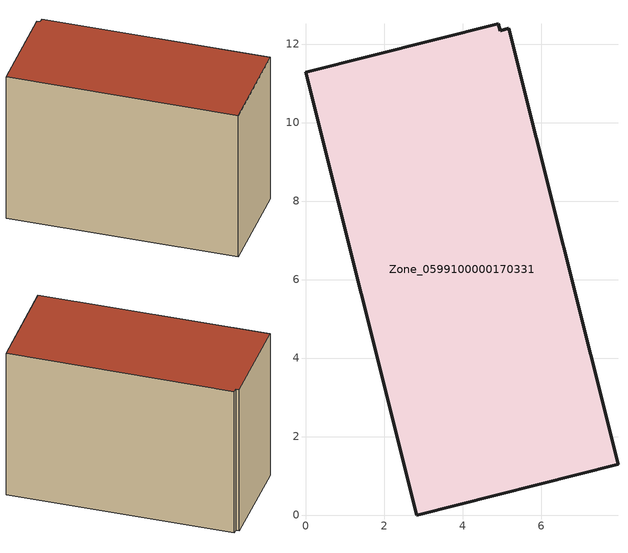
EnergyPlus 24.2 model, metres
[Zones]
Zone_0599100000170331
 floor ground (C_G): 4.96,12.34 5.18,12.4 7.96,1.29 2.83,0 0,11.28 4.91,12.51 z0
 wall outside (C_F): 2.83,0 7.96,1.29 5.18,12.4 4.96,12.34 4.91,12.51 0,11.28 2.83,0 z0:8.12
 roof outside (C_R): 5.18,12.4 4.96,12.34 4.91,12.51 0,11.28 2.83,0 7.96,1.29 z8.12
[BUILDING]
Pand.0599100000170331: North Axis=0; Terrain=City; Loads Convergence Tolerance Value=0.04; Temperature Convergence Tolerance Value=0.4; Solar Distribution=FullExterior; Maximum Number of Warmup Days=25; Minimum Number of Warmup Days=1
[Site:Location]
Rotterdam.The.Hague.AP_ZH_NLD Design_Conditions: Latitude=51.96; Longitude=4.45; Time Zone=1; Elevation=-4.5
[SITE:GROUNDTEMPERATURE:BUILDINGSURFACE]
18, 18, 18, 18, 18, 18, 18, 18, 18, 18, 18, 18
[MATERIAL] Thermal Absorptance=0.9; Solar Absorptance=0.7; Visible Absorptance=0.7
Name | Roughness | Thickness | Conductivity | Density | Specific Heat
G.TI.1975-1991 | MediumSmooth | 0.15 | 0.288461 | 540 | 1210
F.TI.1975-1991 | Rough | 0.3 | 0.230769 | 1920 | 840
R.TI.1975-1991 | MediumRough | 0.2 | 0.153846 | 1500 | 1000
[CONSTRUCTION]
C_G: G.TI.1975-1991
C_F: F.TI.1975-1991
C_R: R.TI.1975-1991
[ZONE]
Zone_0599100000170331: Type=1; Multiplier=1; Ceiling Height=Autocalculate; Volume=Autocalculate; Floor Area=autocalculate; Part of Total Floor Area=Yes
[ZONEINFILTRATION:DESIGNFLOWRATE]
Infil_Zone_0599100000170331: Zone or ZoneList or Space or SpaceList=Zone_0599100000170331; Schedule=AlwaysOn; Design Flow Rate Calculation Method=Flow/Area; Flow Rate per Floor Area=0.003; Constant Term Coefficient=1; Temperature Term Coefficient=0; Velocity Term Coefficient=0; Velocity Squared Term Coefficient=0
[HVACTEMPLATE:ZONE:IDEALLOADSAIRSYSTEM]
Zone_0599100000170331: Maximum Heating Supply Air Temperature=50; Minimum Cooling Supply Air Temperature=13; Maximum Heating Supply Air Humidity Ratio=0.0156; Minimum Cooling Supply Air Humidity Ratio=0.0077; Heating Limit=NoLimit; Cooling Limit=NoLimit; Dehumidification Control Type=ConstantSensibleHeatRatio; Cooling Sensible Heat Ratio=0.7; Dehumidification Setpoint=60; Humidification Control Type=None; Humidification Setpoint=30; Outdoor Air Method=None; Outdoor Air Flow Rate per Person=0.00944; Outdoor Air Flow Rate per Zone Floor Area=0; Outdoor Air Flow Rate per Zone=0; Demand Controlled Ventilation Type=None; Outdoor Air Economizer Type=NoEconomizer; Heat Recovery Type=None; Sensible Heat Recovery Effectiveness=0.7; Latent Heat Recovery Effectiveness=0.65
[ZONECONTROL:THERMOSTAT]
ThermostatControl_Zone_0599100000170331: Zone or ZoneList=Zone_0599100000170331; Control Type Schedule=DualSetpointControlType; Control 1=Thermostat_Zone_0599100000170331; Temperature Difference Between Cutout And Setpoint=0
[THERMOSTATSETPOINT:DUALSETPOINT]
Thermostat_Zone_0599100000170331: Heating Setpoint Temperature Schedule=HeatingSetpoint_Zone_0599100000170331; Cooling Setpoint Temperature Schedule=CoolingSetpoint_Zone_0599100000170331
[SCHEDULE:COMPACT]
HeatingSetpoint_Zone_0599100000170331: Through: 12/31, For: AllDays, Until: 24:00, 21
CoolingSetpoint_Zone_0599100000170331: Through: 12/31, For: AllDays, Until: 24:00, 24
DualSetpointControlType: Through: 12/31, For: AllDays, Until: 24:00, 4
AlwaysOn: Through: 12/31, For: AllDays, Until: 24:00, 1
